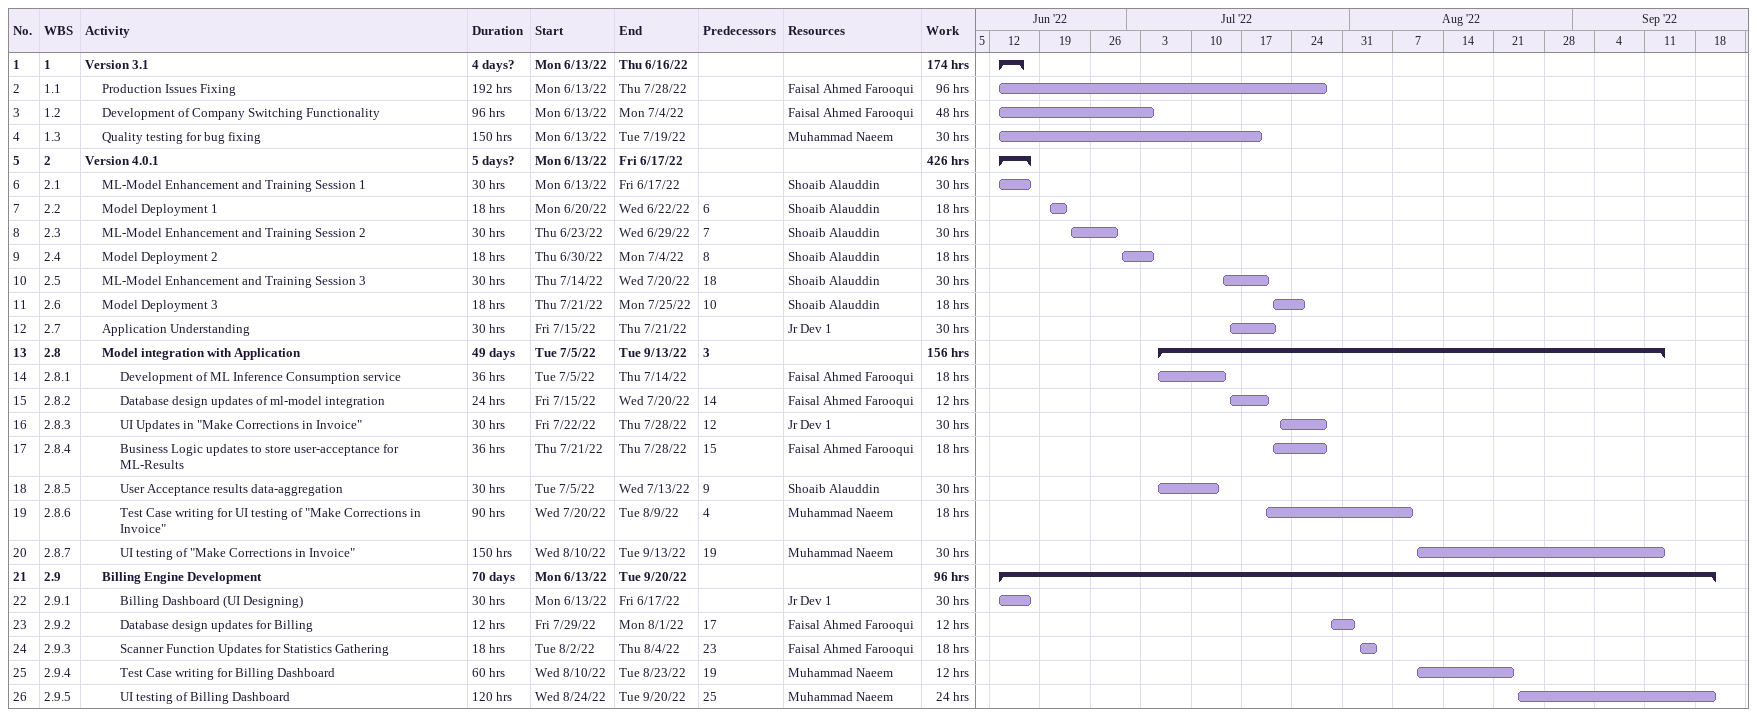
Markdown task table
| ID | WBS | Task | Duration | Start | Finish | Predecessors | Resources | Work (h) |
|---|---|---|---|---|---|---|---|---|
| 1 | 1 | **Version 3.1** | 4d? | 2022-06-13 | 2022-06-16 |  |  | 174 |
| 2 | 1.1 | Production Issues Fixing | 192h | 2022-06-13 | 2022-07-28 |  | Faisal Ahmed Farooqui | 96 |
| 3 | 1.2 | Development of Company Switching Functionality | 96h | 2022-06-13 | 2022-07-04 |  | Faisal Ahmed Farooqui | 48 |
| 4 | 1.3 | Quality testing for bug fixing | 150h | 2022-06-13 | 2022-07-19 |  | Muhammad Naeem | 30 |
| 5 | 2 | **Version 4.0.1** | 5d? | 2022-06-13 | 2022-06-17 |  |  | 426 |
| 6 | 2.1 | ML-Model Enhancement and Training Session 1 | 30h | 2022-06-13 | 2022-06-17 |  | Shoaib Alauddin | 30 |
| 7 | 2.2 | Model Deployment 1 | 18h | 2022-06-20 | 2022-06-22 | 6 | Shoaib Alauddin | 18 |
| 8 | 2.3 | ML-Model Enhancement and Training Session 2 | 30h | 2022-06-23 | 2022-06-29 | 7 | Shoaib Alauddin | 30 |
| 9 | 2.4 | Model Deployment 2 | 18h | 2022-06-30 | 2022-07-04 | 8 | Shoaib Alauddin | 18 |
| 10 | 2.5 | ML-Model Enhancement and Training Session 3 | 30h | 2022-07-14 | 2022-07-20 | 18 | Shoaib Alauddin | 30 |
| 11 | 2.6 | Model Deployment 3 | 18h | 2022-07-21 | 2022-07-25 | 10 | Shoaib Alauddin | 18 |
| 12 | 2.7 | Application Understanding | 30h | 2022-07-15 | 2022-07-21 |  | Jr Dev 1 | 30 |
| 13 | 2.8 | **Model integration with Application** | 49d | 2022-07-05 | 2022-09-13 | 3 |  | 156 |
| 14 | 2.8.1 | Development of ML Inference Consumption service | 36h | 2022-07-05 | 2022-07-14 |  | Faisal Ahmed Farooqui | 18 |
| 15 | 2.8.2 | Database design updates of ml-model integration | 24h | 2022-07-15 | 2022-07-20 | 14 | Faisal Ahmed Farooqui | 12 |
| 16 | 2.8.3 | UI Updates in "Make Corrections in Invoice" | 30h | 2022-07-22 | 2022-07-28 | 12 | Jr Dev 1 | 30 |
| 17 | 2.8.4 | Business Logic updates to store user-acceptance for ML-Results | 36h | 2022-07-21 | 2022-07-28 | 15 | Faisal Ahmed Farooqui | 18 |
| 18 | 2.8.5 | User Acceptance results data-aggregation | 30h | 2022-07-05 | 2022-07-13 | 9 | Shoaib Alauddin | 30 |
| 19 | 2.8.6 | Test Case writing for UI testing of "Make Corrections in Invoice" | 90h | 2022-07-20 | 2022-08-09 | 4 | Muhammad Naeem | 18 |
| 20 | 2.8.7 | UI testing of "Make Corrections in Invoice" | 150h | 2022-08-10 | 2022-09-13 | 19 | Muhammad Naeem | 30 |
| 21 | 2.9 | **Billing Engine Development** | 70d | 2022-06-13 | 2022-09-20 |  |  | 96 |
| 22 | 2.9.1 | Billing Dashboard (UI Designing) | 30h | 2022-06-13 | 2022-06-17 |  | Jr Dev 1 | 30 |
| 23 | 2.9.2 | Database design updates for Billing | 12h | 2022-07-29 | 2022-08-01 | 17 | Faisal Ahmed Farooqui | 12 |
| 24 | 2.9.3 | Scanner Function Updates for Statistics Gathering | 18h | 2022-08-02 | 2022-08-04 | 23 | Faisal Ahmed Farooqui | 18 |
| 25 | 2.9.4 | Test Case writing for Billing Dashboard | 60h | 2022-08-10 | 2022-08-23 | 19 | Muhammad Naeem | 12 |
| 26 | 2.9.5 | UI testing of Billing Dashboard | 120h | 2022-08-24 | 2022-09-20 | 25 | Muhammad Naeem | 24 |
